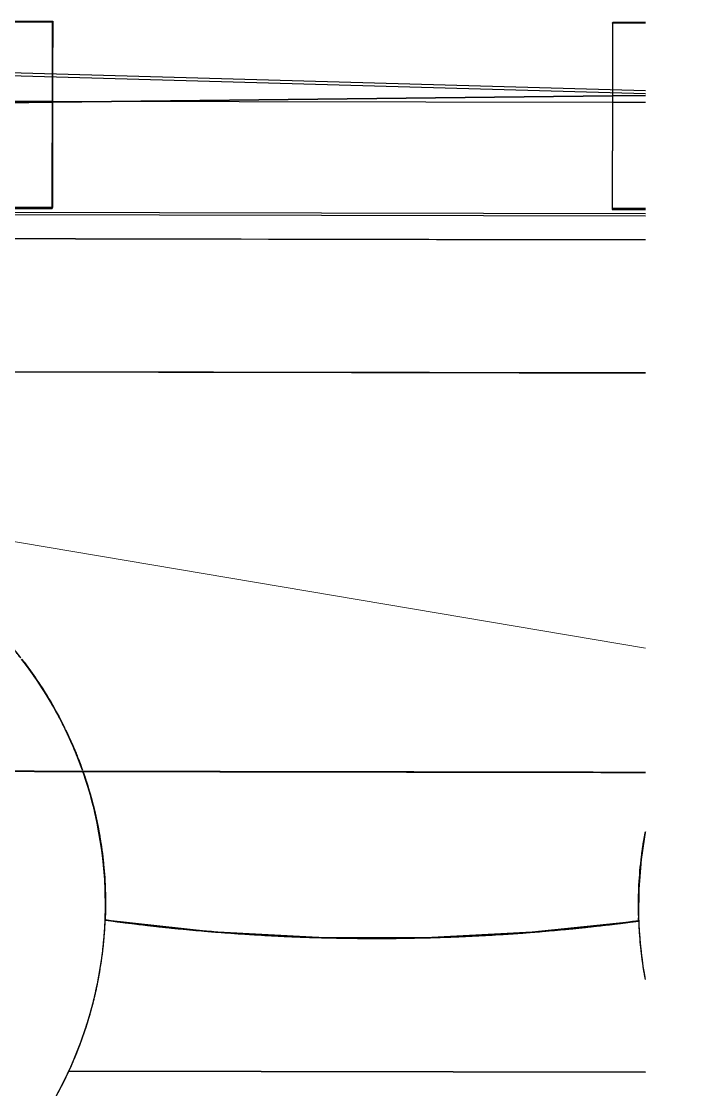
# Model space of a CAD drawing. Header units: metres. Extents: x -1147 to -802, y 5 to 567.
# Drawn here: x -993.581 to -992.591, y 508.175 to 509.779 of the extents above; entities that cross this region are included whole.
import ezdxf

# ---------------------------------------------------------------- set-up
doc = ezdxf.new("R2010")
doc.units = ezdxf.units.M
doc.layers.add('A-GENM', color=7, linetype='Continuous', lineweight=35)

# ---------------------------------------------------------------- blocks, each defined once
blk = doc.blocks.new('T2DPAA-T2D-PWA-SU-M2D-000002_dwg-40815123-DRG-2873010 - GENERAL ARRANGEMENT PLAN')
at = {"color": 7, "lineweight": 18, "true_color": 0xf0f0f0, "flags": 128}
blk.add_lwpolyline([(-192.2862, 1032.5034), (-192.4184, 1033.923), (-192.4237, 1033.9882)], dxfattribs=at)
blk = doc.blocks.new('T2DPAA-T2D-PWA-SU-M2D-000100_Survey_rvt-1-DRG-2873010 - GENERAL ARRANGEMENT PLAN')
at = {"color": 254, "lineweight": 18, "true_color": 0xe1e1e1, "rotation": 75.11694444444437}
blk.add_blockref('T2DPAA-T2D-PWA-SU-M2D-000002_dwg-40815123-DRG-2873010 - GENERAL ARRANGEMENT PLAN', (-45.8213, 429.4778), dxfattribs=at)
blk = doc.blocks.new('T2DPAA-T2D-C3S-RW-M2D-100010_dwg-40802999-DRG-2873010 - GENERAL ARRANGEMENT PLAN')
at = {"color": 254, "lineweight": 25, "true_color": 0xe1e1e1}
blk.add_line((27.5198, -643.7921), (27.0905, -642.1651), dxfattribs=at)
at = {"color": 254, "lineweight": 25, "true_color": 0xd5d5d5}
for p, q in [((27.685, -642.8268), (27.6669, -642.7581)), ((27.8994, -643.6396), (27.685, -642.8268)), ((27.9122, -643.6878), (27.8994, -643.6396))]:
    blk.add_line(p, q, dxfattribs=at)
blk = doc.blocks.new('T2DPAA-T2D-PWC-RW-M2D-100010_RoadDesign_rvt-1-DRG-2873010 - GENERAL ARRANGEMENT PLAN')
at = {"color": 254, "lineweight": 18, "true_color": 0xe3e3e3, "rotation": 75.11694444444437}
blk.add_blockref('T2DPAA-T2D-C3S-RW-M2D-100010_dwg-40802999-DRG-2873010 - GENERAL ARRANGEMENT PLAN', (-1722.337, 648.0105), dxfattribs=at)
blk = doc.blocks.new('CappingBeam_RS39A_CB04 - CappingBeam_RS39A_CB04-57951987-DRG-2873010 - GENERAL ARRANGEMENT PLAN')
at = {"layer": 'A-GENM', "color": 253, "lineweight": 25, "true_color": 0xa3a3a3}
blk.add_open_spline([(109.4872, -4.711), (109.5435, -4.9245), (109.6562, -5.3515), (109.8816, -6.2056), (110.1633, -7.2733), (110.5014, -8.5546), (110.8394, -9.8358), (111.1775, -11.1169), (111.4334, -12.0866), (111.5765, -12.6293), (111.6071, -12.7449)], degree=3, knots=[0, 0, 0, 0, 0.0208333, 0.0416667, 0.0833333, 0.125, 0.1666667, 0.2083333, 0.25, 0.2612826, 0.2612826, 0.2612826, 0.2612826], dxfattribs=at)
at = {"layer": 'A-GENM', "color": 9, "lineweight": 25, "true_color": 0xbebebe}
for points in [[(111.1775, -11.1169), (111.2902, -11.544), (111.4028, -11.971), (111.5155, -12.398)], [(111.5155, -12.398), (111.546, -12.5137), (111.5765, -12.6293), (111.6071, -12.7449)]]:
    blk.add_open_spline(points, degree=3, dxfattribs=at)
blk = doc.blocks.new('Foundations-Piles - Px-1200-66435315-DRG-2873010 - GENERAL ARRANGEMENT PLAN')
at = {"layer": 'A-GENM', "color": 9, "lineweight": 25, "true_color": 0xbebebe}
for start, end in [(98.1818, 106.3636), (94.8172, 98.1818), (94.8172, 97.7989), (102.4106, 105.9618), (98.474, 102.4106), (106.3636, 114.5455), (106.6802, 114.5063), (114.5455, 115.4215), (114.5455, 115.2366)]:
    blk.add_arc((0, 0), 0.6, start, end, dxfattribs=at)
at = {"layer": 'A-GENM', "color": 254, "lineweight": 25, "true_color": 0xd1d1d1}
for start, end in [(97.7989, 98.1818), (105.9618, 106.3636)]:
    blk.add_arc((0, 0), 0.6, start, end, dxfattribs=at)
blk = doc.blocks.new('Foundations-Piles - Px-1200-66435316-DRG-2873010 - GENERAL ARRANGEMENT PLAN')
at = {"layer": 'A-GENM', "color": 9, "lineweight": 25, "true_color": 0xbebebe}
for start, end in [(98.1818, 106.3636), (98.3596, 98.5825), (90, 98.1818), (94.9444, 97.7989), (90.4895, 94.9444), (90.164, 90.4895), (85.2605, 90), (86.7848, 89.6375), (85.2605, 86.7848), (82.3965, 85.2605), (81.8182, 85.2605), (81.9684, 82.3965), (73.6364, 81.8182), (103.1376, 105.9618), (98.5825, 103.1376), (78.6446, 81.4775), (74.3033, 78.6446), (73.7727, 74.3033), (106.3636, 114.5455), (106.6753, 114.5063), (65.4545, 73.6364), (70.5164, 73.319), (66.2101, 70.5164), (114.5455, 122.7273), (114.5455, 115.2366), (65.6922, 66.2101), (115.2366, 122.3499), (57.2727, 65.3533), (62.3963, 65.1622), (58.1168, 62.3963), (122.7273, 130.9091), (122.7273, 125.0334), (122.3499, 122.7273), (57.3808, 58.1168), (49.0909, 57.2727), (54.2818, 57.0073), (125.0334, 180), (50.0234, 54.2818), (130.9091, 139.0909), (49.1846, 50.0234), (40.9091, 49.0909), (46.1713, 48.8547), (41.9298, 46.1713), (139.0909, 147.2727), (40.988, 41.9298), (32.7273, 40.9091), (38.064, 40.7044), (33.8361, 38.064), (147.2727, 155.4545), (32.7911, 33.8361), (24.5455, 32.7273), (29.959, 32.5569), (25.7423, 29.959), (24.5938, 25.7423), (155.4545, 163.6364), (16.3636, 24.5455), (21.8559, 24.4124), (17.6484, 21.8559), (16.3962, 17.6484), (163.6364, 171.8182), (8.1818, 16.3636), (13.7542, 16.2713), (9.5543, 13.7542), (8.2308, 9.5543), (171.8182, 180), (5.6538, 8.1818), (0, 8.1818), (1.46, 5.6538), (180, 261.0336), (180, 188.1818), (351.8182, 0), (357.5544, 0), (0, 1.46), (353.3656, 357.5544), (351.8508, 353.3656), (188.1818, 196.3636), (343.6364, 351.8182), (349.4558, 351.8182), (345.2793, 349.4558), (343.7001, 345.2793), (196.3636, 204.5455), (335.4545, 343.6364), (341.3189, 343.5736), (337.1622, 341.3189), (335.4873, 337.1622), (204.5455, 212.7273), (327.2727, 335.4545), (333.2004, 335.363), (329.045, 333.2004), (327.3163, 329.045), (212.7273, 220.9091), (322.8889, 327.2727), (325.0821, 327.1535), (322.8889, 325.0821), (319.0909, 322.6844), (320.9277, 322.6844), (319.1453, 320.9277), (220.9091, 229.0909), (310.9091, 319.0909), (316.964, 318.9451), (312.8103, 316.964), (310.9744, 312.8103), (229.0909, 237.2727), (304.4598, 310.9091), (308.846, 310.7376), (304.6927, 308.846), (302.7273, 304.2872), (302.8036, 304.2872), (237.2727, 245.4545), (294.5455, 302.7273), (300.7283, 302.531), (296.575, 300.7283), (294.633, 296.575), (245.4545, 253.6364), (286.3636, 294.5455), (288.4572, 292.6107), (292.6107, 294.3251), (253.6364, 261.8182), (278.1818, 286.3636), (284.4932, 286.12), (286.4625, 288.4572), (261.0336, 261.8182), (278.1818, 280.1511), (280.1511, 284.4932), (261.8182, 264.2124), (261.8182, 270), (264.2124, 268.889), (268.889, 270), (270, 278.1818), (270, 272.219), (272.219, 276.7535), (276.7535, 278.1818)]:
    blk.add_arc((0, 0), 0.6, start, end, dxfattribs=at)
at = {"layer": 'A-GENM', "color": 254, "lineweight": 25, "true_color": 0xd1d1d1}
for start, end in [(97.7989, 98.1818), (89.6375, 90), (81.4775, 81.8182), (105.9618, 106.3636), (73.319, 73.6364), (65.4545, 65.6922), (286.12, 286.3636)]:
    blk.add_arc((0, 0), 0.6, start, end, dxfattribs=at)
blk = doc.blocks.new('Shotcrete Adaptive v1 - 1200 Dia Pile _ 2_000 Spacing-61394269-DRG-2873010 - GENERAL ARRANGEMENT PLAN')
at = {"layer": 'A-GENM', "color": 9, "lineweight": 25, "true_color": 0xbebebe}
for p, q in [((-0.4111, 0.25), (0.4546, 0.25)), ((0.4546, 0.25), (-0.4111, 0.25))]:
    blk.add_line(p, q, dxfattribs=at)
for centre, radius, start, end in [((1, 0), 0.6, 156.256, 159.4284), ((1, 0), 0.6, 156.256, 159.4284), ((1, 0), 0.6, 155.3757, 156.256), ((1, 0), 0.6, 155.3757, 156.256), ((1, 0), 0.6, 159.4284, 164.1122), ((1, 0), 0.6, 159.4284, 162.8466), ((1, 0), 0.6, 162.8466, 164.1122), ((1, 0), 0.6, 164.1122, 164.5901), ((1, 0), 0.6, 164.1122, 164.5901), ((1, 0), 0.6, 165.2053, 167.4341), ((1, 0), 0.6, 165.2053, 167.4341), ((1, 0), 0.6, 167.4341, 171.9769), ((1, 0), 0.6, 167.4341, 170.3175), ((-1, 0), 0.6, 9.7254, 10.4552), ((-1, 0), 0.6, 9.7254, 10.4552), ((-1, 0), 0.6, 2.2116, 9.6825), ((-1, 0), 0.6, 2.2116, 9.6825), ((1, 0), 0.6, 170.3175, 171.9769), ((1, 0), 0.6, 171.9769, 173.3931), ((1, 0), 0.6, 171.9769, 173.3931), ((1, 0), 0.6, 173.7282, 175.3656), ((1, 0), 0.6, 173.7282, 175.3656), ((1, 0), 0.6, 173.41, 173.6668), ((1, 0), 0.6, 173.41, 173.6668), ((0, -2.95), 3, 91.5342, 94.6025), ((0, -2.95), 3, 91.5342, 91.6835), ((0, -2.95), 3, 88.4658, 91.5342), ((0, -2.95), 3, 91.3583, 91.5342), ((0, -2.95), 3, 88.4658, 88.6417), ((0, -2.95), 3, 88.3166, 88.4658), ((0, -2.95), 3, 85.3975, 88.4658), ((1, 0), 0.6, 175.3656, 177.7884), ((1, 0), 0.6, 175.3656, 177.7884), ((0, -2.95), 3, 94.6025, 97.6709), ((0, -2.95), 3, 94.6025, 94.7409), ((0, -2.95), 3, 94.3743, 94.6025), ((0, -2.95), 3, 85.3975, 85.6256), ((0, -2.95), 3, 85.2592, 85.3975), ((0, -2.95), 3, 82.3291, 85.3975), ((0, -2.95), 3, 97.3435, 97.6709), ((0, -2.95), 3, 82.3291, 82.6565)]:
    blk.add_arc(centre, radius, start, end, dxfattribs=at)
at = {"layer": 'A-GENM', "color": 254, "lineweight": 25, "true_color": 0xd1d1d1}
for start, end in [(91.6835, 92.1083), (88.6417, 91.3583), (87.8921, 88.3166), (94.8905, 96.2933), (94.7409, 94.8881), (93.5177, 94.3743), (92.1103, 93.5084), (86.4919, 87.8901), (85.6256, 86.4885), (85.1133, 85.2592), (83.7068, 85.1097), (96.3064, 97.3435), (82.6565, 83.6935)]:
    blk.add_arc((0, -2.95), 3, start, end, dxfattribs=at)
blk = doc.blocks.new('StitchPour_RS39A_05 - StitchPour_RS39A_05-60503718-DRG-2873010 - GENERAL ARRANGEMENT PLAN')
at = {"layer": 'A-GENM', "color": 253, "lineweight": 25, "true_color": 0xa3a3a3}
for points, knots in [([(109.2938, -4.762), (109.3502, -4.9756), (109.4629, -5.4027), (109.6883, -6.2568), (109.97, -7.3246), (110.3081, -8.6059), (110.6461, -9.8872), (110.9842, -11.1684), (111.2401, -12.1381), (111.3833, -12.6808), (111.4138, -12.7963)], [0, 0, 0, 0, 0.0208333, 0.0416667, 0.0833333, 0.125, 0.1666667, 0.2083333, 0.25, 0.2612735, 0.2612735, 0.2612735, 0.2612735]), ([(110.8339, -12.9504), (110.8034, -12.8347), (110.6038, -12.0783), (110.3197, -11.0016), (109.9816, -9.7203), (109.728, -8.7592), (109.4744, -7.7982), (109.2209, -6.8372), (108.9673, -5.8762), (108.7982, -5.2355), (108.7137, -4.9151)], [0.7387138, 0.7387138, 0.7387138, 0.7387138, 0.75, 0.8125, 0.84375, 0.875, 0.90625, 0.9375, 0.96875, 1, 1, 1, 1])]:
    blk.add_open_spline(points, degree=3, knots=knots, dxfattribs=at)
at = {"layer": 'A-GENM', "color": 9, "lineweight": 25, "true_color": 0xbebebe}
for points in [[(110.9842, -11.1684), (111.0969, -11.5955), (111.2096, -12.0226), (111.3223, -12.4496)], [(110.622, -12.1474), (110.6621, -12.2994), (110.7022, -12.4514), (110.7423, -12.6033)], [(111.3223, -12.4496), (111.3387, -12.5119), (111.3551, -12.5741), (111.3715, -12.6363)], [(110.7423, -12.6033), (110.7728, -12.719), (110.8034, -12.8347), (110.8339, -12.9504)]]:
    blk.add_open_spline(points, degree=3, dxfattribs=at)
at = {"layer": 'A-GENM', "color": 253, "lineweight": 25, "true_color": 0xa3a3a3}
for points in [[(110.504, -11.7003), (110.5434, -11.8494), (110.5827, -11.9984), (110.622, -12.1474)], [(111.3715, -12.6363), (111.3856, -12.6896), (111.3997, -12.743), (111.4138, -12.7963)]]:
    blk.add_open_spline(points, degree=3, dxfattribs=at)
blk = doc.blocks.new('SCR_SW_7 - SCR_SW_7-66993698-DRG-2873010 - GENERAL ARRANGEMENT PLAN')
at = {"layer": 'A-GENM', "color": 253, "lineweight": 25, "true_color": 0xa3a3a3}
for p, q in [((0.0806, 0.1841), (1.1061, 0.2112)), ((1.106, 0.2072), (1.1061, 0.2112)), ((1.1061, 0.2112), (1.1061, 0.2072)), ((1.1061, 0.2072), (0.0805, 0.1802)), ((1.1008, -0.004), (1.1061, 0.2072)), ((1.1008, 0), (1.106, 0.2072)), ((1.1008, 0), (0.0802, 0)), ((0.0802, -0.0039), (1.1008, -0.004)), ((1.1008, -0.004), (1.1008, 0))]:
    blk.add_line(p, q, dxfattribs=at)
blk = doc.blocks.new('PLATE ph - PLATE ph-V18-DRG-2873010 - GENERAL ARRANGEMENT PLAN')
at = {"layer": 'A-GENM', "color": 253, "lineweight": 25, "true_color": 0xa3a3a3}
for p, q in [((-1094.2447, 509.7782), (-1094.2449, 509.7074)), ((-1094.2447, 509.7782), (-1094.2445, 509.7797)), ((-1094.2447, 509.7073), (-1094.2445, 509.7782)), ((-1094.1128, 509.7779), (-1094.2447, 509.7782)), ((-1094.2445, 509.7797), (-1094.1128, 509.7794)), ((-1094.1128, 509.7794), (-1094.1075, 509.7794)), ((-1094.1069, 509.7779), (-1094.1128, 509.7779)), ((-1094.1064, 509.7794), (-1093.9645, 509.7791)), ((-1093.9647, 509.7776), (-1094.1064, 509.7779)), ((-1093.9649, 509.6995), (-1093.9647, 509.7776)), ((-1093.9645, 509.7791), (-1093.9647, 509.6995)), ((-1093.9645, 509.7791), (-1093.9647, 509.7776)), ((-1094.2449, 509.7074), (-1094.2452, 509.4983)), ((-1094.245, 509.4998), (-1094.2447, 509.7073)), ((-1093.9652, 509.4977), (-1093.9649, 509.6955)), ((-1093.9647, 509.6955), (-1093.965, 509.4992)), ((-1093.9649, 509.6955), (-1093.9649, 509.6995)), ((-1093.9647, 509.6995), (-1093.9647, 509.6955)), ((-1094.245, 509.4998), (-1094.2452, 509.4983)), ((-1094.2452, 509.4983), (-1094.1154, 509.498)), ((-1094.1783, 509.4996), (-1094.245, 509.4998)), ((-1094.1154, 509.4995), (-1094.1783, 509.4996)), ((-1094.0954, 509.4995), (-1094.1154, 509.4995)), ((-1094.0323, 509.4994), (-1094.0954, 509.4995)), ((-1093.9652, 509.4992), (-1094.0323, 509.4994)), ((-1093.9652, 509.4977), (-1093.965, 509.4992)), ((-1094.1154, 509.498), (-1094.0953, 509.498)), ((-1094.0953, 509.498), (-1093.9652, 509.4977))]:
    blk.add_line(p, q, dxfattribs=at)
blk = doc.blocks.new('PLATE ph - PLATE ph-V19-DRG-2873010 - GENERAL ARRANGEMENT PLAN')
at = {"layer": 'A-GENM', "color": 253, "lineweight": 25, "true_color": 0xa3a3a3}
for p, q in [((-1093.1242, 509.7762), (-1093.1243, 509.6759)), ((-1093.1242, 509.7762), (-1093.1236, 509.7777)), ((-1093.0745, 509.7761), (-1093.1242, 509.7762)), ((-1093.1238, 509.6758), (-1093.1236, 509.7762)), ((-1093.1236, 509.7777), (-1093.0745, 509.7776)), ((-1093.1243, 509.6759), (-1093.1243, 509.6719)), ((-1093.1238, 509.6719), (-1093.1238, 509.6758)), ((-1093.1243, 509.6719), (-1093.1246, 509.4963)), ((-1093.1241, 509.4978), (-1093.1238, 509.6719)), ((-1093.1241, 509.4978), (-1093.1246, 509.4963)), ((-1093.1246, 509.4963), (-1093.0745, 509.4962)), ((-1093.0745, 509.4977), (-1093.1241, 509.4978))]:
    blk.add_line(p, q, dxfattribs=at)
blk = doc.blocks.new('T2DPAA-T2D-C3S-RS-M3D-100334_rvt-1-DRG-2873010 - GENERAL ARRANGEMENT PLAN')
at = {"layer": 'A-GENM', "color": 253, "lineweight": 25, "true_color": 0xa3a3a3}
for p, q in [((-1093.965, 509.6575), (-1093.1243, 509.6668)), ((-1093.1243, 509.6668), (-1093.965, 509.6575)), ((-1093.1243, 509.6668), (-1093.0745, 509.6674)), ((-1093.0745, 509.6674), (-1093.1243, 509.6668)), ((-1094.036, 509.6567), (-1093.965, 509.6575)), ((-1093.965, 509.6575), (-1094.036, 509.6567))]:
    blk.add_line(p, q, dxfattribs=at)
at = {"layer": 'A-GENM', "color": 9, "lineweight": 25, "true_color": 0xbebebe}
for p, q in [((-1094, 508.8065), (-1094.0112, 508.8213)), ((-1093.9867, 508.7875), (-1094, 508.8065)), ((-1093.9768, 508.7722), (-1093.9861, 508.7865)), ((-1093.9369, 508.6972), (-1093.955, 508.7345)), ((-1093.908, 508.6173), (-1093.9193, 508.6529)), ((-1093.8906, 508.5342), (-1093.8976, 508.575)), ((-1093.076, 508.5544), (-1093.0814, 508.5169)), ((-1093.8856, 508.476), (-1093.8864, 508.4909)), ((-1093.8852, 508.4495), (-1093.8855, 508.4742)), ((-1093.0846, 508.4759), (-1093.085, 508.4344)), ((-1093.8857, 508.4292), (-1093.8852, 508.4495)), ((-1093.726, 508.4118), (-1093.8857, 508.4292)), ((-1093.0848, 508.4278), (-1093.2445, 508.4109)), ((-1093.0849, 508.4311), (-1093.0848, 508.4278)), ((-1093.2445, 508.4109), (-1093.405, 508.4026))]:
    blk.add_line(p, q, dxfattribs=at)
at = {"layer": 'A-GENM', "color": 9, "lineweight": 25, "true_color": 0xbebebe, "flags": 128}
for points in [[(-1093.955, 508.7345), (-1093.965, 508.7524), (-1093.9768, 508.7722)], [(-1093.9207, 508.6568), (-1093.9282, 508.6766), (-1093.9369, 508.6972)], [(-1093.8976, 508.575), (-1093.9025, 508.5964), (-1093.908, 508.6173)], [(-1093.8864, 508.4909), (-1093.8882, 508.5134), (-1093.8906, 508.5342)], [(-1093.0814, 508.5169), (-1093.0818, 508.5139), (-1093.0846, 508.4759)], [(-1093.405, 508.4026), (-1093.5656, 508.4029), (-1093.726, 508.4118)]]:
    blk.add_lwpolyline(points, dxfattribs=at)
at = {"layer": 'A-GENM', "color": 9, "lineweight": 25, "true_color": 0xbebebe}
for points in [[(-1094.0112, 508.8213), (-1094.004, 508.812), (-1093.997, 508.8025), (-1093.9904, 508.7928)], [(-1094.0096, 508.8193), (-1094.0028, 508.8104), (-1093.9963, 508.8014), (-1093.99, 508.7922)], [(-1093.9872, 508.7881), (-1093.9794, 508.7765), (-1093.9719, 508.7646), (-1093.9649, 508.7524)], [(-1093.9657, 508.7536), (-1093.9649, 508.7523), (-1093.9641, 508.7509), (-1093.9633, 508.7495)], [(-1093.9649, 508.7524), (-1093.9585, 508.7412), (-1093.9524, 508.7297), (-1093.9467, 508.7181)], [(-1093.9633, 508.7495), (-1093.9576, 508.7394), (-1093.9521, 508.7291), (-1093.947, 508.7186)], [(-1093.9453, 508.7151), (-1093.9396, 508.7035), (-1093.9344, 508.6917), (-1093.9295, 508.6797)], [(-1093.9452, 508.7151), (-1093.9391, 508.7025), (-1093.9335, 508.6896), (-1093.9282, 508.6766)], [(-1093.9286, 508.6776), (-1093.9282, 508.6764), (-1093.9277, 508.6753), (-1093.9272, 508.6741)], [(-1093.9282, 508.6766), (-1093.9253, 508.6692), (-1093.9224, 508.6617), (-1093.9198, 508.6542)], [(-1093.9272, 508.6741), (-1093.9246, 508.6675), (-1093.9221, 508.6609), (-1093.9198, 508.6542)], [(-1093.9192, 508.6526), (-1093.9177, 508.6483), (-1093.9162, 508.644), (-1093.9148, 508.6397)], [(-1093.9192, 508.6526), (-1093.9174, 508.6474), (-1093.9156, 508.6422), (-1093.9139, 508.6369)], [(-1093.9139, 508.6369), (-1093.9096, 508.6236), (-1093.9058, 508.61), (-1093.9025, 508.5964)], [(-1093.9134, 508.6354), (-1093.9096, 508.6232), (-1093.9061, 508.611), (-1093.903, 508.5987)], [(-1093.9026, 508.5972), (-1093.9024, 508.5963), (-1093.9022, 508.5954), (-1093.902, 508.5945)], [(-1093.9025, 508.5964), (-1093.8991, 508.5828), (-1093.8962, 508.569), (-1093.8939, 508.5552)], [(-1093.902, 508.5945), (-1093.899, 508.5821), (-1093.8964, 508.5695), (-1093.8942, 508.5569)], [(-1093.8939, 508.5552), (-1093.8915, 508.5413), (-1093.8896, 508.5274), (-1093.8882, 508.5134)], [(-1093.8939, 508.5551), (-1093.8937, 508.554), (-1093.8935, 508.553), (-1093.8933, 508.5519)], [(-1093.8933, 508.5519), (-1093.8913, 508.5396), (-1093.8896, 508.5272), (-1093.8883, 508.5147)], [(-1093.0806, 508.524), (-1093.0792, 508.5349), (-1093.0776, 508.5457), (-1093.0756, 508.5565)], [(-1093.0756, 508.5568), (-1093.0753, 508.5585), (-1093.075, 508.5601), (-1093.0747, 508.5618)], [(-1093.0756, 508.5565), (-1093.0753, 508.5583), (-1093.075, 508.56), (-1093.0747, 508.5618)], [(-1093.0813, 508.518), (-1093.0811, 508.52), (-1093.0808, 508.522), (-1093.0806, 508.524)], [(-1093.0813, 508.5181), (-1093.0811, 508.52), (-1093.0808, 508.522), (-1093.0806, 508.5239)], [(-1093.8882, 508.5134), (-1093.8868, 508.4997), (-1093.8859, 508.4859), (-1093.8855, 508.4722)], [(-1093.8882, 508.5134), (-1093.8868, 508.4994), (-1093.8859, 508.4854), (-1093.8855, 508.4714)], [(-1093.0848, 508.4712), (-1093.0843, 508.4854), (-1093.0833, 508.4997), (-1093.0818, 508.5139)], [(-1093.0848, 508.4709), (-1093.0843, 508.4853), (-1093.0833, 508.4996), (-1093.0818, 508.5139)], [(-1093.0818, 508.5139), (-1093.0816, 508.5153), (-1093.0815, 508.5166), (-1093.0813, 508.518)], [(-1093.0817, 508.5141), (-1093.0816, 508.5154), (-1093.0815, 508.5168), (-1093.0813, 508.5181)], [(-1093.8855, 508.4722), (-1093.8855, 508.4712), (-1093.8854, 508.4702), (-1093.8854, 508.4693)], [(-1093.8853, 508.467), (-1093.8851, 508.4544), (-1093.8852, 508.4418), (-1093.8857, 508.4292)], [(-1093.8853, 508.4664), (-1093.8851, 508.4541), (-1093.8852, 508.4418), (-1093.8857, 508.4295)], [(-1093.8854, 508.4693), (-1093.8854, 508.4683), (-1093.8853, 508.4674), (-1093.8853, 508.4664)], [(-1093.0851, 508.4386), (-1093.0853, 508.4495), (-1093.0852, 508.4603), (-1093.0848, 508.4712)], [(-1093.0851, 508.4387), (-1093.0853, 508.4494), (-1093.0852, 508.4602), (-1093.0848, 508.4709)], [(-1093.8857, 508.4295), (-1093.8615, 508.4262), (-1093.8374, 508.4232), (-1093.8132, 508.4204)], [(-1093.8857, 508.4292), (-1093.8616, 508.426), (-1093.8374, 508.423), (-1093.8132, 508.4203)], [(-1093.2441, 508.4111), (-1093.1908, 508.4153), (-1093.1377, 508.421), (-1093.0848, 508.4281)], [(-1093.1573, 508.4191), (-1093.1331, 508.4217), (-1093.1089, 508.4246), (-1093.0848, 508.4278)], [(-1093.085, 508.4361), (-1093.085, 508.437), (-1093.0851, 508.4378), (-1093.0851, 508.4387)], [(-1093.085, 508.436), (-1093.085, 508.4369), (-1093.0851, 508.4378), (-1093.0851, 508.4386)], [(-1093.0848, 508.4281), (-1093.0848, 508.4295), (-1093.0849, 508.431), (-1093.0849, 508.4324)], [(-1093.0848, 508.4278), (-1093.0848, 508.4293), (-1093.0849, 508.4308), (-1093.0849, 508.4323)], [(-1093.8132, 508.4204), (-1093.789, 508.4177), (-1093.7648, 508.4153), (-1093.7405, 508.4131)], [(-1093.8132, 508.4203), (-1093.789, 508.4176), (-1093.7648, 508.4151), (-1093.7405, 508.413)], [(-1093.7405, 508.4131), (-1093.7358, 508.4127), (-1093.7311, 508.4123), (-1093.7264, 508.4119)], [(-1093.7405, 508.413), (-1093.7358, 508.4126), (-1093.731, 508.4122), (-1093.7263, 508.4118)], [(-1093.7261, 508.4118), (-1093.7067, 508.4102), (-1093.6872, 508.4088), (-1093.6677, 508.4076)], [(-1093.6677, 508.4076), (-1093.6434, 508.406), (-1093.6191, 508.4048), (-1093.5948, 508.4039)], [(-1093.3028, 508.4069), (-1093.2833, 508.4081), (-1093.2638, 508.4094), (-1093.2444, 508.4109)], [(-1093.2443, 508.411), (-1093.2395, 508.4113), (-1093.2347, 508.4117), (-1093.23, 508.4121)], [(-1093.23, 508.4121), (-1093.2057, 508.4141), (-1093.1815, 508.4165), (-1093.1573, 508.4191)], [(-1093.5948, 508.4039), (-1093.5852, 508.4035), (-1093.5756, 508.4032), (-1093.566, 508.4029)], [(-1093.5652, 508.4029), (-1093.5264, 508.4018), (-1093.4876, 508.4014), (-1093.4487, 508.4019)], [(-1093.5652, 508.4029), (-1093.5507, 508.4025), (-1093.5363, 508.4022), (-1093.5218, 508.402)], [(-1093.5218, 508.402), (-1093.4974, 508.4016), (-1093.4731, 508.4016), (-1093.4487, 508.4018)], [(-1093.4487, 508.4019), (-1093.434, 508.402), (-1093.4193, 508.4023), (-1093.4046, 508.4026)], [(-1093.4487, 508.4018), (-1093.434, 508.402), (-1093.4194, 508.4023), (-1093.4047, 508.4026)], [(-1093.4046, 508.4026), (-1093.395, 508.4029), (-1093.3853, 508.4032), (-1093.3757, 508.4035)], [(-1093.3757, 508.4035), (-1093.3514, 508.4043), (-1093.3271, 508.4055), (-1093.3028, 508.4069)]]:
    blk.add_open_spline(points, degree=3, dxfattribs=at)
at = {"layer": 'A-GENM', "color": 254, "lineweight": 25, "true_color": 0xd1d1d1}
for points in [[(-1093.99, 508.7922), (-1093.9963, 508.8014), (-1094.0028, 508.8104), (-1094.0096, 508.8193)], [(-1093.9671, 508.7562), (-1093.9738, 508.7675), (-1093.9808, 508.7786), (-1093.9881, 508.7895)], [(-1093.9657, 508.7536), (-1093.9662, 508.7545), (-1093.9666, 508.7553), (-1093.9671, 508.7562)], [(-1093.9633, 508.7495), (-1093.9641, 508.7509), (-1093.9649, 508.7523), (-1093.9657, 508.7536)], [(-1093.9469, 508.7186), (-1093.9521, 508.7291), (-1093.9576, 508.7394), (-1093.9633, 508.7495)], [(-1093.9295, 508.6797), (-1093.9343, 508.6917), (-1093.9396, 508.7035), (-1093.9452, 508.7151)], [(-1093.9272, 508.6741), (-1093.9277, 508.6753), (-1093.9282, 508.6765), (-1093.9286, 508.6776)], [(-1093.9198, 508.6542), (-1093.9221, 508.6609), (-1093.9246, 508.6675), (-1093.9272, 508.6741)], [(-1093.9148, 508.6397), (-1093.9162, 508.644), (-1093.9177, 508.6483), (-1093.9192, 508.6526)], [(-1093.903, 508.5987), (-1093.9061, 508.611), (-1093.9096, 508.6232), (-1093.9134, 508.6354)], [(-1093.902, 508.5945), (-1093.9022, 508.5954), (-1093.9024, 508.5963), (-1093.9026, 508.5972)], [(-1093.8933, 508.5519), (-1093.8935, 508.553), (-1093.8937, 508.554), (-1093.8939, 508.5551)], [(-1093.8883, 508.5147), (-1093.8896, 508.5272), (-1093.8913, 508.5396), (-1093.8933, 508.5519)], [(-1093.0756, 508.5568), (-1093.0776, 508.5459), (-1093.0792, 508.5349), (-1093.0806, 508.5239)], [(-1093.0747, 508.5618), (-1093.075, 508.5601), (-1093.0753, 508.5585), (-1093.0756, 508.5568)], [(-1093.0806, 508.5239), (-1093.0808, 508.522), (-1093.0811, 508.52), (-1093.0813, 508.5181)], [(-1093.8855, 508.4722), (-1093.8859, 508.4859), (-1093.8868, 508.4997), (-1093.8882, 508.5134)], [(-1093.0818, 508.5139), (-1093.0833, 508.4997), (-1093.0843, 508.4854), (-1093.0848, 508.4712)], [(-1093.0813, 508.5181), (-1093.0814, 508.5168), (-1093.0816, 508.5154), (-1093.0817, 508.5141)], [(-1093.8854, 508.4693), (-1093.8854, 508.4702), (-1093.8854, 508.4712), (-1093.8855, 508.4722)], [(-1093.8857, 508.4295), (-1093.8852, 508.4418), (-1093.8851, 508.4541), (-1093.8853, 508.4664)], [(-1093.8853, 508.4664), (-1093.8853, 508.4674), (-1093.8854, 508.4683), (-1093.8854, 508.4693)], [(-1093.0848, 508.4712), (-1093.0852, 508.4603), (-1093.0853, 508.4495), (-1093.0851, 508.4386)], [(-1093.8132, 508.4204), (-1093.8374, 508.4232), (-1093.8615, 508.4262), (-1093.8857, 508.4295)], [(-1093.0848, 508.4281), (-1093.1089, 508.4249), (-1093.1331, 508.4219), (-1093.1573, 508.4193)], [(-1093.0851, 508.4386), (-1093.0851, 508.4378), (-1093.085, 508.4369), (-1093.085, 508.436)], [(-1093.0849, 508.4324), (-1093.0849, 508.431), (-1093.0848, 508.4295), (-1093.0848, 508.4281)], [(-1093.7405, 508.4131), (-1093.7648, 508.4153), (-1093.789, 508.4177), (-1093.8132, 508.4204)], [(-1093.7264, 508.4119), (-1093.7311, 508.4123), (-1093.7358, 508.4127), (-1093.7405, 508.4131)], [(-1093.6677, 508.4076), (-1093.6872, 508.4089), (-1093.7067, 508.4103), (-1093.7262, 508.4119)], [(-1093.5948, 508.4039), (-1093.6191, 508.4048), (-1093.6434, 508.4061), (-1093.6677, 508.4076)], [(-1093.2443, 508.4111), (-1093.2638, 508.4095), (-1093.2833, 508.4081), (-1093.3028, 508.407)], [(-1093.23, 508.4122), (-1093.2347, 508.4118), (-1093.2394, 508.4114), (-1093.2441, 508.4111)], [(-1093.1573, 508.4193), (-1093.1815, 508.4166), (-1093.2057, 508.4143), (-1093.23, 508.4122)], [(-1093.566, 508.4029), (-1093.5756, 508.4032), (-1093.5852, 508.4035), (-1093.5948, 508.4039)], [(-1093.5218, 508.402), (-1093.5362, 508.4022), (-1093.5507, 508.4025), (-1093.5652, 508.4029)], [(-1093.4487, 508.4019), (-1093.4731, 508.4016), (-1093.4974, 508.4016), (-1093.5218, 508.402)], [(-1093.4046, 508.4026), (-1093.4193, 508.4023), (-1093.434, 508.402), (-1093.4487, 508.4019)], [(-1093.3757, 508.4035), (-1093.3853, 508.4032), (-1093.3949, 508.4029), (-1093.4045, 508.4026)], [(-1093.3028, 508.407), (-1093.3271, 508.4055), (-1093.3514, 508.4044), (-1093.3757, 508.4035)]]:
    blk.add_open_spline(points, degree=3, dxfattribs=at)
at = {"layer": 'A-GENM', "color": 9, "lineweight": 25, "true_color": 0xbebebe}
for points, knots in [([(-1093.9881, 508.7895), (-1093.9808, 508.7786), (-1093.9732, 508.7667), (-1093.9662, 508.7545), (-1093.9657, 508.7536)], [-0.46966734, -0.46966734, -0.46966734, -0.46966734, -0.42105263, -0.41741625, -0.41741625, -0.41741625, -0.41741625]), ([(-1093.0806, 508.5239), (-1093.0801, 508.5278), (-1093.0787, 508.5388), (-1093.0769, 508.5497), (-1093.0756, 508.5568)], [-0.91429237, -0.91429237, -0.91429237, -0.91429237, -0.90384615, -0.88461538, -0.88461538, -0.88461538, -0.88461538]), ([(-1093.7262, 508.4119), (-1093.7067, 508.4103), (-1093.6534, 508.4064), (-1093.5999, 508.4039), (-1093.566, 508.4029)], [-0.8003315, -0.8003315, -0.8003315, -0.8003315, -0.7272727, -0.6005342, -0.6005342, -0.6005342, -0.6005342]), ([(-1093.4045, 508.4026), (-1093.3949, 508.4029), (-1093.3415, 508.4045), (-1093.288, 508.4076), (-1093.2443, 508.4111)], [-0.3995063, -0.3995063, -0.3995063, -0.3995063, -0.3636364, -0.1996941, -0.1996941, -0.1996941, -0.1996941])]:
    blk.add_open_spline(points, degree=3, knots=knots, dxfattribs=at)
at = {"layer": 'A-GENM', "color": 254, "lineweight": 25, "true_color": 0xd1d1d1}
blk.add_open_spline([(-1093.8942, 508.5569), (-1093.8954, 508.564), (-1093.8978, 508.5765), (-1093.9007, 508.589), (-1093.902, 508.5945)], degree=3, knots=[-0.84210526, -0.84210526, -0.84210526, -0.84210526, -0.81578947, -0.7947856, -0.7947856, -0.7947856, -0.7947856], dxfattribs=at)
at = {"layer": 'A-GENM', "color": 253, "lineweight": 25, "true_color": 0xa3a3a3}
for name, p, rotation in [('CappingBeam_RS39A_CB04 - CappingBeam_RS39A_CB04-57951987-DRG-2873010 - GENERAL ARRANGEMENT PLAN', (-1134.0578, 404.8616), 75.11694444444437), ('StitchPour_RS39A_05 - StitchPour_RS39A_05-60503718-DRG-2873010 - GENERAL ARRANGEMENT PLAN', (-1134.0578, 404.8616), 75.11694444444437), ('Foundations-Piles - Px-1200-66435316-DRG-2873010 - GENERAL ARRANGEMENT PLAN', (-1094.4852, 508.4535), 75.11694444444437), ('Foundations-Piles - Px-1200-66435315-DRG-2873010 - GENERAL ARRANGEMENT PLAN', (-1092.4852, 508.4499), 75.11694444444437), ('Shotcrete Adaptive v1 - 1200 Dia Pile _ 2_000 Spacing-61394269-DRG-2873010 - GENERAL ARRANGEMENT PLAN', (-1093.4852, 508.4517), 179.8981467707067)]:
    blk.add_blockref(name, p, dxfattribs=dict(at, rotation=rotation))
for name in ['PLATE ph - PLATE ph-V18-DRG-2873010 - GENERAL ARRANGEMENT PLAN', 'PLATE ph - PLATE ph-V19-DRG-2873010 - GENERAL ARRANGEMENT PLAN']:
    blk.add_blockref(name, (0, 0), dxfattribs=at)
at = {"layer": 'A-GENM', "color": 253, "lineweight": 25, "true_color": 0xa3a3a3, "extrusion": (0, 0, -1), "rotation": 0.1019826266942848}
blk.add_blockref('SCR_SW_7 - SCR_SW_7-66993698-DRG-2873010 - GENERAL ARRANGEMENT PLAN', (1092.9943, 509.4902), dxfattribs=at)

msp = doc.modelspace()

# ---------------------------------------------------------------- block references
at = {"lineweight": 5}
for name in ['T2DPAA-T2D-PWC-RW-M2D-100010_RoadDesign_rvt-1-DRG-2873010 - GENERAL ARRANGEMENT PLAN', 'T2DPAA-T2D-C3S-RS-M3D-100334_rvt-1-DRG-2873010 - GENERAL ARRANGEMENT PLAN']:
    msp.add_blockref(name, (100.4304, 0), dxfattribs=at)
at = {"color": 254, "lineweight": 5, "true_color": 0xe1e1e1}
msp.add_blockref('T2DPAA-T2D-PWA-SU-M2D-000100_Survey_rvt-1-DRG-2873010 - GENERAL ARRANGEMENT PLAN', (100.4304, 0), dxfattribs=at)

doc.saveas('drawing.dxf')
